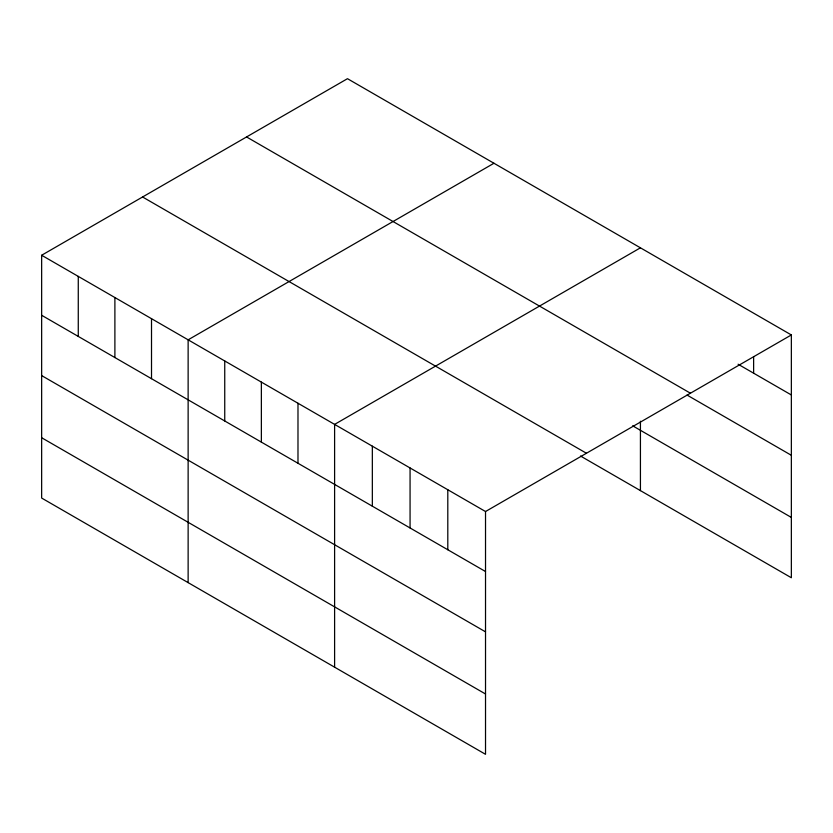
<?xml version="1.0" encoding="UTF-8"?>
<svg xmlns="http://www.w3.org/2000/svg" width="833" height="833" viewBox="0 0 833 833"><rect width="100%" height="100%" fill="white"/><g stroke="black" fill="none" stroke-linecap="round" stroke-linejoin="round"><path stroke-width="1.25" d="M41.65 255.252L485.524 511.524L485.524 754.313L41.65 498.051L41.65 255.252L347.476 78.687L791.35 334.949L791.35 577.748L580.507 456.026M493.959 163.258L188.133 339.822L188.133 582.611M640.431 247.817L334.606 424.393L334.606 667.181M485.524 511.524L791.35 334.949M738.09 364.219L791.35 394.967M246.558 136.956L690.432 393.218M687.038 395.061L791.35 455.287M632.663 425.819L791.35 517.428M142.568 196.984L586.442 453.256M41.65 315.27L485.524 571.532M41.65 375.589L485.524 631.851M41.65 437.731L485.524 693.993M753.626 356.586L753.626 373.184M640.431 421.238L640.431 490.616M447.8 489.742L447.8 549.749M410.065 467.959L410.065 527.966M372.341 446.176L372.341 506.183M297.985 403.245L297.985 463.263M261.364 382.108L261.364 442.115M224.743 360.96L224.743 420.977M151.512 318.675L151.512 378.692M114.892 297.537L114.892 357.555M78.271 276.389L78.271 336.407"/></g></svg>
